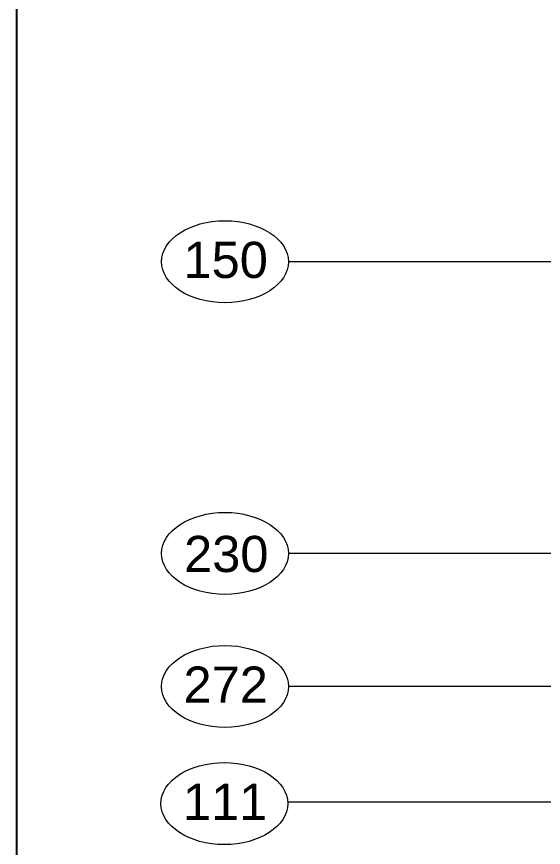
# Model space of a CAD drawing. Header units: millimetres. Extents: x 3755 to 5685, y 4194 to 7013.
# Drawn here: x 3755 to 4118, y 5804 to 6378 of the extents above; entities that cross this region are included whole.
import ezdxf
from ezdxf.enums import TextEntityAlignment as Align

# ---------------------------------------------------------------- set-up
doc = ezdxf.new("R2010")
doc.units = ezdxf.units.MM
doc.linetypes.add('WIN_SOLID', pattern=[0])
doc.layers.add('Xella-Rahmen', color=7, linetype='Continuous', lineweight=25)
doc.layers.add('Xella-Text', color=7, linetype='WIN_SOLID', lineweight=13)
doc.styles.get("Standard").update_dxf_attribs({"font": 'arial.ttf', "height": 25})

msp = doc.modelspace()

# ---------------------------------------------------------------- linework, layer by layer
at = {"layer": 'Xella-Rahmen', "linetype": 'Continuous', "lineweight": -3}
msp.add_lwpolyline([(5684.94, 7012.51), (3754.85, 7012.51), (3754.85, 4193.8), (5684.94, 4193.8)], close=True, dxfattribs=at)
at = {"layer": 'Xella-Text', "linetype": 'Continuous', "lineweight": 13}
for p, q in [((4350.79, 6208.51), (3942.44, 6208.51)), ((4255.7, 6007.01), (3942.44, 6007.01)), ((4223.17, 5915.11), (3942.44, 5915.11)), ((4396.86, 5835.26), (3942.02, 5835.26))]:
    msp.add_line(p, q, dxfattribs=at)
at = {"layer": 'Xella-Text', "linetype": 'Continuous', "ltscale": 120}
for centre in [(3898.65, 6208.51), (3898.65, 6007.01), (3898.65, 5915.11), (3898.22, 5834.23)]:
    msp.add_ellipse(centre, major_axis=(43.79, 0), ratio=0.646552, dxfattribs=at)

# ---------------------------------------------------------------- texts
for s, p in [('150', (3899.16, 6209.77)), ('230', (3899.56, 6006.65)), ('272', (3899.16, 5916.38)), ('111', (3898.74, 5835.5))]:
    msp.add_text(s, height=25, dxfattribs=at).set_placement(p, align=Align.MIDDLE_CENTER)

doc.saveas('drawing.dxf')
